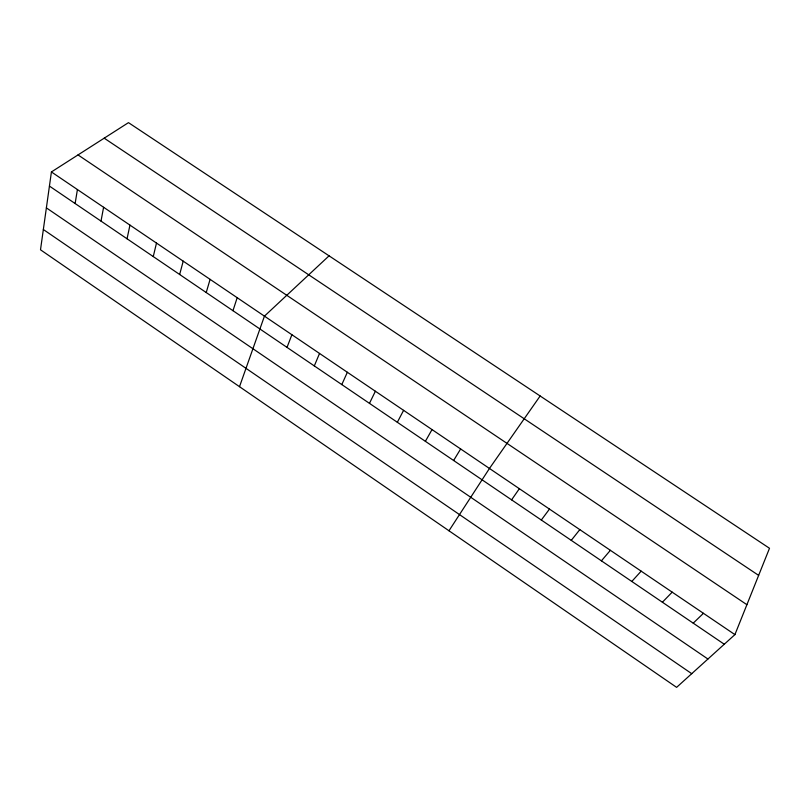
<?xml version="1.0" encoding="UTF-8"?>
<svg xmlns="http://www.w3.org/2000/svg" width="810" height="810" viewBox="0 0 810 810"><rect width="100%" height="100%" fill="white"/><g stroke="black" fill="none" stroke-linecap="round" stroke-linejoin="round"><path stroke-width="1.21" d="M51.415 171.943L40.5 249.794L676.613 687.356L734.913 634.615L769.5 548.279L128.476 122.644L51.415 171.943L734.913 634.615M75.127 203.533L77.416 189.55M101.007 221.1L103.599 207.269M127.049 238.778L129.954 225.109M153.262 256.578L156.492 243.071M179.658 274.499L183.202 261.154M206.226 292.531L210.094 279.359M232.976 310.696L237.178 297.695M239.507 386.684L264.445 316.143L329.062 255.828M287.013 347.389L291.894 334.733M314.31 365.917L319.535 353.443M341.8 384.578L347.358 372.276M369.471 403.36L375.384 391.25M397.335 422.273L403.603 410.346M425.382 441.318L432.024 429.583M453.63 460.495L460.637 448.953M448.973 530.773L489.453 468.464L540.149 395.989M511.596 499.851L519.352 488.703M541.313 520.03L549.474 509.085M571.263 540.351L579.818 529.629M601.415 560.834L610.375 550.314M631.8 581.458L641.166 571.161M662.398 602.225L672.189 592.15M693.228 623.153L703.434 613.302M104.196 138.176L758.646 575.383M78.023 154.923L746.901 604.695M49.43 186.087L724.282 644.244M46.372 207.866L707.93 659.026M43.345 229.513L691.74 673.677"/></g></svg>
